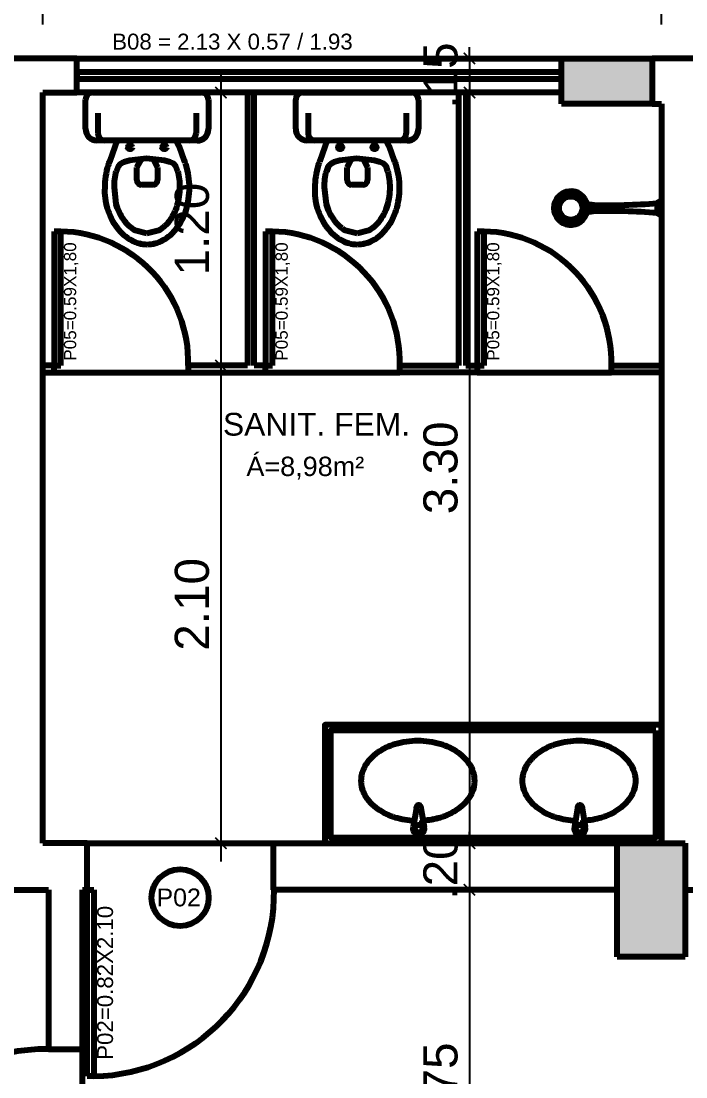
# Model space of a CAD drawing. Header units: metres. Extents: x -15851 to -15710, y 6781 to 6850.
# Drawn here: x -15742.066 to -15739.144, y 6833.791 to 6838.433 of the extents above; entities that cross this region are included whole.
import ezdxf

# ---------------------------------------------------------------- set-up
doc = ezdxf.new("R2010")
doc.units = ezdxf.units.M
for name, color, linetype, lineweight in [('BANCADA', 152, 'Continuous', 30), ('cota', 18, 'Continuous', 9), ('parede', 8, 'Continuous', 80)]:
    doc.layers.add(name, color=color, linetype=linetype, lineweight=lineweight)
doc.styles.add('AMBI', font='arial.ttf')
doc.styles.add('arial', font='arial.ttf')
doc.dimstyles.new('1-50', dxfattribs={"dimtxt": 0.15, "dimasz": 0.05, "dimexe": 0.1, "dimexo": 0.15, "dimgap": 0.05, "dimtad": 1, "dimzin": 4, "dimdsep": 46, "dimtxsty": 'arial', "dimblk": 'ARCHTICK', "dimcen": 0, "dimdle": 0.08, "dimclrd": 256, "dimclre": 256, "dimclrt": 256, "dimadec": 1, "dimazin": 0, "dimtfac": 1, "dimtix": 1, "dimtmove": 0, "dimatfit": 0, "dimldrblk": 'ARCHTICK', "dimfxl": 1, "dimtolj": 1, "dimarcsym": 0})

# ---------------------------------------------------------------- blocks, each defined once
blk = doc.blocks.new('_ArchTick')
at = {"color": 0, "linetype": 'ByBlock', "const_width": 0.15}
blk.add_lwpolyline([(-0.5, -0.5), (0.5, 0.5)], dxfattribs=at)
blk = doc.blocks.new('*D201')
at = {"layer": 'cota', "lineweight": -2, "transparency": 16777216}
for p, q in [((-15742.1611, 6838.4187), (-15742.1611, 6839.0839)), ((-15741.9711, 6838.4187), (-15741.9711, 6839.0839)), ((-15742.1611, 6838.9839), (-15742.2111, 6838.9839)), ((-15742.1611, 6838.9839), (-15741.9711, 6838.9839)), ((-15741.9711, 6838.9839), (-15741.9211, 6838.9839))]:
    blk.add_line(p, q, dxfattribs=at)
at = {"layer": 'Defpoints', "color": 0, "transparency": 16777216}
for p in [(-15741.9711, 6838.9839), (-15742.1611, 6838.2687), (-15741.9711, 6838.2687)]:
    blk.add_point(p, dxfattribs=at)
at = {"layer": 'cota', "lineweight": -2, "transparency": 16777216, "xscale": 0.05, "yscale": 0.05, "zscale": 0.05}
blk.add_blockref('_ArchTick', (-15742.1611, 6838.9839), dxfattribs=at)
at = {"layer": 'cota', "lineweight": -2, "transparency": 16777216, "xscale": 0.05, "yscale": 0.05, "zscale": 0.05, "rotation": 180}
blk.add_blockref('_ArchTick', (-15741.9711, 6838.9839), dxfattribs=at)
at = {"layer": 'cota', "transparency": 16777216, "insert": (-15742.0661, 6839.1105), "char_height": 0.15, "attachment_point": 5, "style": 'arial'}
blk.add_mtext('\\A1;.19', dxfattribs=at)
blk = doc.blocks.new('*D202')
at = {"layer": 'cota', "lineweight": -2, "transparency": 16777216}
for p, q in [((-15741.9711, 6838.4187), (-15741.9711, 6839.0839)), ((-15739.2511, 6838.4187), (-15739.2511, 6839.0839)), ((-15742.0511, 6838.9839), (-15739.1711, 6838.9839))]:
    blk.add_line(p, q, dxfattribs=at)
at = {"layer": 'Defpoints', "color": 0, "transparency": 16777216}
for p in [(-15739.2511, 6838.9839), (-15741.9711, 6838.2687), (-15739.2511, 6838.2687)]:
    blk.add_point(p, dxfattribs=at)
at = {"layer": 'cota', "lineweight": -2, "transparency": 16777216, "xscale": 0.05, "yscale": 0.05, "zscale": 0.05, "rotation": 180}
blk.add_blockref('_ArchTick', (-15741.9711, 6838.9839), dxfattribs=at)
at = {"layer": 'cota', "lineweight": -2, "transparency": 16777216, "xscale": 0.05, "yscale": 0.05, "zscale": 0.05}
blk.add_blockref('_ArchTick', (-15739.2511, 6838.9839), dxfattribs=at)
at = {"layer": 'cota', "transparency": 16777216, "insert": (-15740.6111, 6839.1092), "char_height": 0.15, "attachment_point": 5, "style": 'arial'}
blk.add_mtext('\\A1;2.72', dxfattribs=at)
blk = doc.blocks.new('*D203')
at = {"layer": 'cota', "lineweight": -2, "transparency": 16777216}
for p, q in [((-15739.2511, 6838.4187), (-15739.2511, 6839.0839)), ((-15739.0611, 6838.4187), (-15739.0611, 6839.0839)), ((-15739.2511, 6838.9839), (-15739.3011, 6838.9839)), ((-15739.2511, 6838.9839), (-15739.0611, 6838.9839)), ((-15739.0611, 6838.9839), (-15739.0111, 6838.9839))]:
    blk.add_line(p, q, dxfattribs=at)
at = {"layer": 'Defpoints', "color": 0, "transparency": 16777216}
for p in [(-15739.0611, 6838.9839), (-15739.2511, 6838.2687), (-15739.0611, 6838.2687)]:
    blk.add_point(p, dxfattribs=at)
at = {"layer": 'cota', "lineweight": -2, "transparency": 16777216, "xscale": 0.05, "yscale": 0.05, "zscale": 0.05}
blk.add_blockref('_ArchTick', (-15739.2511, 6838.9839), dxfattribs=at)
at = {"layer": 'cota', "lineweight": -2, "transparency": 16777216, "xscale": 0.05, "yscale": 0.05, "zscale": 0.05, "rotation": 180}
blk.add_blockref('_ArchTick', (-15739.0611, 6838.9839), dxfattribs=at)
at = {"layer": 'cota', "transparency": 16777216, "insert": (-15739.1561, 6839.1105), "char_height": 0.15, "attachment_point": 5, "style": 'arial'}
blk.add_mtext('\\A1;.19', dxfattribs=at)
blk = doc.blocks.new('*D215')
at = {"layer": 'cota', "lineweight": -2, "transparency": 16777216}
for p, q in [((-15741.1878, 6838.1987), (-15741.1878, 6836.8387)), ((-15741.2211, 6838.1187), (-15741.2878, 6838.1187)), ((-15741.2211, 6836.9187), (-15741.2878, 6836.9187))]:
    blk.add_line(p, q, dxfattribs=at)
at = {"layer": 'Defpoints', "color": 0, "transparency": 16777216}
for p in [(-15741.0711, 6838.1187), (-15741.1878, 6836.9187), (-15741.0711, 6836.9187)]:
    blk.add_point(p, dxfattribs=at)
at = {"layer": 'cota', "lineweight": -2, "transparency": 16777216, "xscale": 0.05, "yscale": 0.05, "zscale": 0.05}
for p, rotation in [((-15741.1878, 6838.1187), 90), ((-15741.1878, 6836.9187), 270)]:
    blk.add_blockref('_ArchTick', p, dxfattribs=dict(at, rotation=rotation))
at = {"layer": 'cota', "transparency": 16777216, "insert": (-15741.3144, 6837.5187), "char_height": 0.15, "attachment_point": 5, "rotation": 90, "style": 'arial'}
blk.add_mtext('\\A1;1.20', dxfattribs=at)
blk = doc.blocks.new('*D216')
at = {"layer": 'cota', "lineweight": -2, "transparency": 16777216}
for p, q in [((-15741.1878, 6836.9987), (-15741.1878, 6834.7387)), ((-15741.2211, 6836.9187), (-15741.2878, 6836.9187)), ((-15740.8811, 6834.8187), (-15741.2878, 6834.8187))]:
    blk.add_line(p, q, dxfattribs=at)
at = {"layer": 'Defpoints', "color": 0, "transparency": 16777216}
for p in [(-15741.0711, 6836.9187), (-15741.1878, 6834.8187), (-15740.7311, 6834.8187)]:
    blk.add_point(p, dxfattribs=at)
at = {"layer": 'cota', "lineweight": -2, "transparency": 16777216, "xscale": 0.05, "yscale": 0.05, "zscale": 0.05}
for p, rotation in [((-15741.1878, 6836.9187), 90), ((-15741.1878, 6834.8187), 270)]:
    blk.add_blockref('_ArchTick', p, dxfattribs=dict(at, rotation=rotation))
at = {"layer": 'cota', "transparency": 16777216, "insert": (-15741.3144, 6835.8687), "char_height": 0.15, "attachment_point": 5, "rotation": 90, "style": 'arial'}
blk.add_mtext('\\A1;2.10', dxfattribs=at)
blk = doc.blocks.new('*D236')
at = {"layer": 'cota', "lineweight": -2, "transparency": 16777216}
for p, q in [((-15740.095, 6838.2687), (-15740.095, 6838.3187)), ((-15740.0878, 6838.2687), (-15740.195, 6838.2687)), ((-15740.095, 6838.2687), (-15740.095, 6838.1187)), ((-15740.0878, 6838.1187), (-15740.195, 6838.1187)), ((-15740.095, 6838.1187), (-15740.095, 6838.0687))]:
    blk.add_line(p, q, dxfattribs=at)
at = {"layer": 'Defpoints', "color": 0, "transparency": 16777216}
for p in [(-15739.9378, 6838.2687), (-15740.095, 6838.1187), (-15739.9378, 6838.1187)]:
    blk.add_point(p, dxfattribs=at)
at = {"layer": 'cota', "lineweight": -2, "transparency": 16777216, "xscale": 0.05, "yscale": 0.05, "zscale": 0.05}
for p, rotation in [((-15740.095, 6838.2687), 270), ((-15740.095, 6838.1187), 90)]:
    blk.add_blockref('_ArchTick', p, dxfattribs=dict(at, rotation=rotation))
at = {"layer": 'cota', "transparency": 16777216, "insert": (-15740.2216, 6838.1937), "char_height": 0.15, "attachment_point": 5, "rotation": 90, "style": 'arial'}
blk.add_mtext('\\A1;.15', dxfattribs=at)
blk = doc.blocks.new('*D237')
at = {"layer": 'cota', "lineweight": -2, "transparency": 16777216}
for p, q in [((-15740.095, 6838.1987), (-15740.095, 6834.7387)), ((-15740.0878, 6838.1187), (-15740.195, 6838.1187)), ((-15740.0878, 6834.8187), (-15740.195, 6834.8187))]:
    blk.add_line(p, q, dxfattribs=at)
at = {"layer": 'Defpoints', "color": 0, "transparency": 16777216}
for p in [(-15739.9378, 6838.1187), (-15740.095, 6834.8187), (-15739.9378, 6834.8187)]:
    blk.add_point(p, dxfattribs=at)
at = {"layer": 'cota', "lineweight": -2, "transparency": 16777216, "xscale": 0.05, "yscale": 0.05, "zscale": 0.05}
for p, rotation in [((-15740.095, 6838.1187), 90), ((-15740.095, 6834.8187), 270)]:
    blk.add_blockref('_ArchTick', p, dxfattribs=dict(at, rotation=rotation))
at = {"layer": 'cota', "transparency": 16777216, "insert": (-15740.2217, 6836.4687), "char_height": 0.15, "attachment_point": 5, "rotation": 90, "style": 'arial'}
blk.add_mtext('\\A1;3.30', dxfattribs=at)
blk = doc.blocks.new('*D238')
at = {"layer": 'cota', "lineweight": -2, "transparency": 16777216}
for p, q in [((-15740.095, 6834.8187), (-15740.095, 6834.8687)), ((-15740.0878, 6834.8187), (-15740.195, 6834.8187)), ((-15740.095, 6834.8187), (-15740.095, 6834.6137)), ((-15740.0878, 6834.6137), (-15740.195, 6834.6137)), ((-15740.095, 6834.6137), (-15740.095, 6834.5637))]:
    blk.add_line(p, q, dxfattribs=at)
at = {"layer": 'Defpoints', "color": 0, "transparency": 16777216}
for p in [(-15739.9378, 6834.8187), (-15740.095, 6834.6137), (-15739.9378, 6834.6137)]:
    blk.add_point(p, dxfattribs=at)
at = {"layer": 'cota', "lineweight": -2, "transparency": 16777216, "xscale": 0.05, "yscale": 0.05, "zscale": 0.05}
for p, rotation in [((-15740.095, 6834.8187), 270), ((-15740.095, 6834.6137), 90)]:
    blk.add_blockref('_ArchTick', p, dxfattribs=dict(at, rotation=rotation))
at = {"layer": 'cota', "transparency": 16777216, "insert": (-15740.2216, 6834.7162), "char_height": 0.15, "attachment_point": 5, "rotation": 90, "style": 'arial'}
blk.add_mtext('\\A1;.20', dxfattribs=at)
blk = doc.blocks.new('*D239')
at = {"layer": 'cota', "lineweight": -2, "transparency": 16777216}
for p, q in [((-15740.095, 6834.6937), (-15740.095, 6832.7837)), ((-15740.0878, 6834.6137), (-15740.195, 6834.6137)), ((-15740.0878, 6832.8637), (-15740.195, 6832.8637))]:
    blk.add_line(p, q, dxfattribs=at)
at = {"layer": 'Defpoints', "color": 0, "transparency": 16777216}
for p in [(-15739.9378, 6834.6137), (-15740.095, 6832.8637), (-15739.9378, 6832.8637)]:
    blk.add_point(p, dxfattribs=at)
at = {"layer": 'cota', "lineweight": -2, "transparency": 16777216, "xscale": 0.05, "yscale": 0.05, "zscale": 0.05}
for p, rotation in [((-15740.095, 6834.6137), 90), ((-15740.095, 6832.8637), 270)]:
    blk.add_blockref('_ArchTick', p, dxfattribs=dict(at, rotation=rotation))
at = {"layer": 'cota', "transparency": 16777216, "insert": (-15740.2216, 6833.7387), "char_height": 0.15, "attachment_point": 5, "rotation": 90, "style": 'arial'}
blk.add_mtext('\\A1;1.75', dxfattribs=at)
blk = doc.blocks.new('flksdf')
at = {"layer": 'parede'}
h = blk.add_hatch(color=256, dxfattribs=at)
h.paths.add_polyline_path([(-15678.4175, 6819.4387), (-15678.7175, 6819.4387), (-15678.7175, 6819.2387), (-15678.4175, 6819.2387)])
h.paths.add_polyline_path([(-15683.0475, 6819.4387), (-15683.3475, 6819.4387), (-15683.3475, 6819.2387), (-15683.0475, 6819.2387)])
h.paths.add_polyline_path([(-15685.7375, 6819.4387), (-15686.0375, 6819.4387), (-15686.0375, 6819.2387), (-15685.7375, 6819.2387)])
h.paths.add_polyline_path([(-15687.8275, 6822.4887), (-15688.1275, 6822.4887), (-15688.1275, 6821.9887), (-15687.8275, 6821.9887)])
h.paths.add_polyline_path([(-15692.6075, 6822.4887), (-15692.9075, 6822.4887), (-15692.9075, 6821.9887), (-15692.6075, 6821.9887)])
h.paths.add_polyline_path([(-15697.3875, 6822.4887), (-15697.6875, 6822.4887), (-15697.6875, 6821.9887), (-15697.3875, 6821.9887)])
h.paths.add_polyline_path([(-15697.3875, 6828.5887), (-15697.6875, 6828.5887), (-15697.6875, 6828.0887), (-15697.3875, 6828.0887)])
h.paths.add_polyline_path([(-15692.6075, 6828.5887), (-15692.9075, 6828.5887), (-15692.9075, 6828.0887), (-15692.6075, 6828.0887)])
h.paths.add_polyline_path([(-15687.8275, 6828.5887), (-15688.1275, 6828.5887), (-15688.1275, 6828.0887), (-15687.8275, 6828.0887)])
h.paths.add_polyline_path([(-15683.0475, 6828.5887), (-15683.3475, 6828.5887), (-15683.3475, 6828.0887), (-15683.0475, 6828.0887)])
h.paths.add_polyline_path([(-15678.2675, 6828.5887), (-15678.5675, 6828.5887), (-15678.5675, 6828.0887), (-15678.2675, 6828.0887)])
h.paths.add_polyline_path([(-15678.2675, 6822.4887), (-15678.5675, 6822.4887), (-15678.5675, 6821.9887), (-15678.2675, 6821.9887)])
h.paths.add_polyline_path([(-15673.4875, 6822.4887), (-15673.7875, 6822.4887), (-15673.7875, 6821.9887), (-15673.4875, 6821.9887)])
h.paths.add_polyline_path([(-15673.4875, 6828.5887), (-15673.7875, 6828.5887), (-15673.7875, 6828.0887), (-15673.4875, 6828.0887)])
h.paths.add_polyline_path([(-15673.4875, 6834.8187), (-15673.7875, 6834.8187), (-15673.7875, 6834.3187), (-15673.4875, 6834.3187)])
h.paths.add_polyline_path([(-15678.2675, 6834.8187), (-15678.5675, 6834.8187), (-15678.5675, 6834.3187), (-15678.2675, 6834.3187)])
h.paths.add_polyline_path([(-15680.5975, 6832.8387), (-15680.8975, 6832.8387), (-15680.8975, 6832.6387), (-15680.5975, 6832.6387)])
h.paths.add_polyline_path([(-15683.1625, 6834.8187), (-15683.4625, 6834.8187), (-15683.4625, 6834.3187), (-15683.1625, 6834.3187)])
h.paths.add_polyline_path([(-15687.6325, 6834.8187), (-15687.9325, 6834.8187), (-15687.9325, 6834.3187), (-15687.6325, 6834.3187)])
h.paths.add_polyline_path([(-15685.4375, 6832.8387), (-15685.7375, 6832.8387), (-15685.7375, 6832.6387), (-15685.4375, 6832.6387)])
h.paths.add_polyline_path([(-15690.2775, 6832.8387), (-15690.5775, 6832.8387), (-15690.5775, 6832.6387), (-15690.2775, 6832.6387)])
h.paths.add_polyline_path([(-15692.6075, 6834.8187), (-15692.9075, 6834.8187), (-15692.9075, 6834.3187), (-15692.6075, 6834.3187)])
h.paths.add_polyline_path([(-15697.3875, 6834.8187), (-15697.6875, 6834.8187), (-15697.6875, 6834.3187), (-15697.3875, 6834.3187)])
h.paths.add_polyline_path([(-15692.2575, 6838.2687), (-15692.6575, 6838.2687), (-15692.6575, 6838.0687), (-15692.2575, 6838.0687)])
h.paths.add_polyline_path([(-15687.7775, 6838.2687), (-15688.1775, 6838.2687), (-15688.1775, 6838.0687), (-15687.7775, 6838.0687)])
h.paths.add_polyline_path([(-15682.9975, 6838.2687), (-15683.3975, 6838.2687), (-15683.3975, 6838.0687), (-15682.9975, 6838.0687)])
h.paths.add_polyline_path([(-15678.5275, 6838.2687), (-15678.9275, 6838.2687), (-15678.9275, 6838.0687), (-15678.5275, 6838.0687)])
for p, q in [((-15690.3075, 6838.2687), (-15690.7975, 6838.2687)), ((-15690.3075, 6838.2687), (-15688.1775, 6838.2687)), ((-15690.3075, 6838.1187), (-15690.3075, 6838.2687)), ((-15688.1775, 6838.2687), (-15687.7775, 6838.2687)), ((-15688.1775, 6838.0687), (-15688.1775, 6838.2687)), ((-15687.7775, 6838.2687), (-15687.7775, 6838.0687)), ((-15687.3576, 6838.2687), (-15687.7775, 6838.2687)), ((-15690.4575, 6834.8187), (-15690.4575, 6838.1187)), ((-15690.4575, 6838.1187), (-15690.3075, 6838.1187)), ((-15688.1775, 6838.1187), (-15690.3075, 6838.1187)), ((-15688.1975, 6838.1187), (-15690.2775, 6838.1187)), ((-15689.5575, 6838.1187), (-15689.5575, 6836.9187)), ((-15689.5275, 6836.9187), (-15689.5275, 6838.1187)), ((-15688.6275, 6836.9187), (-15688.6275, 6838.1187)), ((-15688.5975, 6838.1187), (-15688.5975, 6836.9187)), ((-15687.7775, 6838.0687), (-15688.1775, 6838.0687)), ((-15687.7775, 6838.0687), (-15687.7375, 6838.0687)), ((-15687.7375, 6838.0687), (-15687.7375, 6834.8187)), ((-15687.7375, 6837.5789), (-15687.7375, 6837.6431)), ((-15688.0847, 6837.6173), (-15688.0765, 6837.6173)), ((-15688.0847, 6837.615), (-15688.0765, 6837.615)), ((-15688.0847, 6837.6071), (-15688.0765, 6837.6071)), ((-15688.0847, 6837.6071), (-15688.0765, 6837.6071)), ((-15688.0847, 6837.6047), (-15688.0765, 6837.6047)), ((-15688.0808, 6837.6229), (-15688.0808, 6837.6173)), ((-15688.0808, 6837.6047), (-15688.0808, 6837.5988)), ((-15688.0772, 6837.6248), (-15688.0772, 6837.6173)), ((-15688.0772, 6837.6047), (-15688.0772, 6837.5968)), ((-15688.0765, 6837.6173), (-15688.0765, 6837.6047)), ((-15688.0765, 6837.6122), (-15688.0646, 6837.6122)), ((-15688.0765, 6837.6098), (-15688.0646, 6837.6098)), ((-15688.0701, 6837.6122), (-15688.0701, 6837.6264)), ((-15688.0701, 6837.5957), (-15688.0701, 6837.6098)), ((-15688.0646, 6837.6122), (-15688.0646, 6837.6098)), ((-15688.0433, 6837.5976), (-15688.0433, 6837.6244)), ((-15687.756, 6837.6323), (-15687.756, 6837.5893)), ((-15690.3775, 6837.5087), (-15690.4075, 6837.5087)), ((-15690.4075, 6837.5087), (-15690.4075, 6836.9187)), ((-15690.3775, 6836.9187), (-15690.3775, 6837.5087)), ((-15689.4475, 6837.5087), (-15689.4775, 6837.5087)), ((-15689.4775, 6837.5087), (-15689.4775, 6836.9187)), ((-15689.4475, 6836.9187), (-15689.4475, 6837.5087)), ((-15688.5175, 6837.5087), (-15688.5475, 6837.5087)), ((-15688.5475, 6837.5087), (-15688.5475, 6836.9187)), ((-15688.5175, 6836.9187), (-15688.5175, 6837.5087)), ((-15690.4075, 6836.9187), (-15690.4575, 6836.9187)), ((-15690.4075, 6836.8887), (-15690.4075, 6836.9187)), ((-15690.4075, 6836.9187), (-15690.3775, 6836.9187)), ((-15689.5575, 6836.9187), (-15689.8175, 6836.9187)), ((-15689.8175, 6836.9187), (-15689.8175, 6836.8887)), ((-15689.4775, 6836.9187), (-15689.5275, 6836.9187)), ((-15689.4775, 6836.9187), (-15689.4475, 6836.9187)), ((-15689.4775, 6836.8887), (-15689.4775, 6836.9187)), ((-15688.8875, 6836.8887), (-15688.8875, 6836.9187)), ((-15688.8875, 6836.9187), (-15688.6275, 6836.9187)), ((-15688.5975, 6836.9187), (-15688.5475, 6836.9187)), ((-15688.5475, 6836.9187), (-15688.5175, 6836.9187)), ((-15688.5475, 6836.9187), (-15688.5475, 6836.8887)), ((-15687.9575, 6836.8887), (-15687.9575, 6836.9187)), ((-15687.9575, 6836.9187), (-15687.7375, 6836.9187)), ((-15690.4575, 6836.8887), (-15690.4075, 6836.8887)), ((-15690.4075, 6836.8887), (-15689.8175, 6836.8887)), ((-15689.8175, 6836.8887), (-15689.4775, 6836.8887)), ((-15689.4775, 6836.8887), (-15688.8875, 6836.8887)), ((-15688.5475, 6836.8887), (-15688.8875, 6836.8887)), ((-15688.5475, 6836.8887), (-15687.9575, 6836.8887)), ((-15687.7375, 6836.8887), (-15687.9575, 6836.8887)), ((-15688.8148, 6834.9723), (-15688.8285, 6834.89)), ((-15688.8137, 6834.9795), (-15688.8148, 6834.9723)), ((-15688.796, 6834.9795), (-15688.7948, 6834.9723)), ((-15688.7948, 6834.9723), (-15688.7812, 6834.89)), ((-15688.1065, 6834.9723), (-15688.1201, 6834.89)), ((-15688.1053, 6834.9795), (-15688.1065, 6834.9723)), ((-15688.0876, 6834.9795), (-15688.0865, 6834.9723)), ((-15688.0865, 6834.9723), (-15688.0728, 6834.89)), ((-15690.2625, 6834.8187), (-15690.4575, 6834.8187)), ((-15690.2625, 6834.8187), (-15689.4425, 6834.8187)), ((-15690.2625, 6834.6137), (-15690.2625, 6834.8187)), ((-15689.4425, 6834.6137), (-15689.4425, 6834.8187)), ((-15689.4425, 6834.8187), (-15687.9325, 6834.8187)), ((-15687.9325, 6834.8187), (-15687.6325, 6834.8187)), ((-15687.9325, 6834.3187), (-15687.9325, 6834.8187)), ((-15687.6325, 6834.8187), (-15687.6325, 6834.3187)), ((-15691.5175, 6834.6137), (-15690.4325, 6834.6137)), ((-15690.4325, 6834.6137), (-15690.4325, 6833.9137)), ((-15690.2825, 6832.8637), (-15690.2825, 6834.6137)), ((-15690.2825, 6833.9137), (-15690.2825, 6834.6137)), ((-15690.2825, 6834.6137), (-15690.2625, 6834.6137)), ((-15690.2625, 6833.7937), (-15690.2625, 6834.6137)), ((-15690.2625, 6834.6137), (-15690.2325, 6834.6137)), ((-15690.2325, 6834.6137), (-15690.2325, 6833.7937)), ((-15687.9325, 6834.6137), (-15689.4425, 6834.6137)), ((-15687.6325, 6834.6137), (-15687.4675, 6834.6137)), ((-15687.6325, 6834.3187), (-15687.9325, 6834.3187)), ((-15690.4325, 6833.9137), (-15690.2825, 6833.9137)), ((-15690.2825, 6833.0137), (-15690.2825, 6833.9137)), ((-15690.2325, 6833.7937), (-15690.2625, 6833.7937))]:
    blk.add_line(p, q, dxfattribs=at)
at = {"layer": 'parede', "linetype": 'ByBlock', "ltscale": 0.15}
for p, q in [((-15688.1775, 6838.2087), (-15690.3075, 6838.2087)), ((-15690.3075, 6838.2087), (-15690.3075, 6838.1787)), ((-15688.1775, 6838.1787), (-15688.1775, 6838.2087)), ((-15690.3075, 6838.1787), (-15688.1775, 6838.1787))]:
    blk.add_line(p, q, dxfattribs=at)
at = {"layer": 'parede', "linetype": 'Continuous'}
for p, q in [((-15690.2391, 6838.1187), (-15689.7591, 6838.1187)), ((-15689.3154, 6838.1187), (-15688.8354, 6838.1187)), ((-15690.2691, 6837.9587), (-15690.2691, 6838.0887)), ((-15689.7291, 6838.0887), (-15689.7291, 6837.9587)), ((-15689.3454, 6837.9587), (-15689.3454, 6838.0887)), ((-15688.8054, 6838.0887), (-15688.8054, 6837.9587)), ((-15690.215, 6838.0278), (-15690.215, 6837.9387)), ((-15689.7833, 6838.0278), (-15689.7833, 6837.9387)), ((-15689.2912, 6838.0278), (-15689.2912, 6837.9387)), ((-15688.8595, 6838.0278), (-15688.8595, 6837.9387)), ((-15689.7791, 6837.9087), (-15690.2191, 6837.9087)), ((-15688.8554, 6837.9087), (-15689.2954, 6837.9087)), ((-15690.0433, 6837.7901), (-15690.0237, 6837.8255)), ((-15689.9724, 6837.8254), (-15689.9533, 6837.7901)), ((-15689.1195, 6837.7901), (-15689.0999, 6837.8255)), ((-15689.0486, 6837.8254), (-15689.0295, 6837.7901)), ((-15690.0433, 6837.7331), (-15690.0433, 6837.7901)), ((-15689.9533, 6837.7901), (-15689.9533, 6837.7331)), ((-15689.1195, 6837.7331), (-15689.1195, 6837.7901)), ((-15689.0295, 6837.7901), (-15689.0295, 6837.7331)), ((-15689.9733, 6837.7131), (-15690.0233, 6837.7131)), ((-15689.0495, 6837.7131), (-15689.0995, 6837.7131))]:
    blk.add_line(p, q, dxfattribs=at)
for points in [[(-15689.836, 6837.8201), (-15689.8579, 6837.8832), (-15689.8709, 6837.908), (-15690.1309, 6837.908), (-15690.1616, 6837.8201), (-15690.1629, 6837.8166)], [(-15688.9122, 6837.8201), (-15688.9342, 6837.8832), (-15688.9472, 6837.908), (-15689.2072, 6837.908), (-15689.2379, 6837.8201), (-15689.2392, 6837.8166)], [(-15689.8641, 6837.7723), (-15689.8717, 6837.7955), (-15689.8827, 6837.8066), (-15689.8973, 6837.8131), (-15689.9227, 6837.8201), (-15690.0018, 6837.8285), (-15690.0756, 6837.8201), (-15690.101, 6837.8124), (-15690.1164, 6837.8047), (-15690.1265, 6837.794), (-15690.1341, 6837.7723)], [(-15688.9404, 6837.7723), (-15688.9479, 6837.7955), (-15688.9589, 6837.8066), (-15688.9735, 6837.8131), (-15688.9989, 6837.8201), (-15689.078, 6837.8285), (-15689.1518, 6837.8201), (-15689.1773, 6837.8124), (-15689.1927, 6837.8047), (-15689.2028, 6837.794), (-15689.2104, 6837.7723)]]:
    blk.add_lwpolyline(points, dxfattribs=at)
for points in [[(-15689.9983, 6837.4501, -0.128642), (-15690.0659, 6837.4677, -0.106299), (-15690.1291, 6837.5233, -0.084945), (-15690.1727, 6837.6096, -0.089952), (-15690.1835, 6837.7004, -0.074253), (-15690.1689, 6837.7993, -0.021192), (-15690.1616, 6837.8201, -0.106299)], [(-15689.836, 6837.8201, -0.020611), (-15689.8288, 6837.7999, -0.074253), (-15689.8139, 6837.701, -0.074253), (-15689.8285, 6837.602, -0.084945), (-15689.8677, 6837.5237, -0.106299), (-15689.9307, 6837.4679, -0.128642), (-15689.9983, 6837.4501, -0.128642)], [(-15689.0745, 6837.4501, -0.128642), (-15689.1421, 6837.4677, -0.106299), (-15689.2053, 6837.5233, -0.084945), (-15689.2489, 6837.6096, -0.089952), (-15689.2597, 6837.7004, -0.074253), (-15689.2451, 6837.7993, -0.021192), (-15689.2379, 6837.8201, -0.106299)], [(-15688.9122, 6837.8201, -0.020611), (-15688.9051, 6837.7999, -0.074253), (-15688.8901, 6837.701, -0.074253), (-15688.9047, 6837.602, -0.084945), (-15688.944, 6837.5237, -0.106299), (-15689.0069, 6837.4679, -0.128642), (-15689.0745, 6837.4501, -0.128642)], [(-15689.9991, 6837.4986), (-15690.0512, 6837.5128, -0.106817), (-15690.1006, 6837.5584, -0.082468), (-15690.1343, 6837.6287), (-15690.1426, 6837.7029, -0.060521), (-15690.1341, 6837.7723, -0.04535)], [(-15689.8641, 6837.7723, -0.060521), (-15689.8557, 6837.7029, -0.070874), (-15689.8672, 6837.6219, -0.082468), (-15689.8977, 6837.5584, -0.106817), (-15689.9471, 6837.5128), (-15689.9991, 6837.4986)], [(-15689.0754, 6837.4986), (-15689.1274, 6837.5128, -0.106817), (-15689.1768, 6837.5584, -0.082468), (-15689.2105, 6837.6287), (-15689.2188, 6837.7029, -0.060521), (-15689.2104, 6837.7723, -0.04535)], [(-15688.9404, 6837.7723, -0.060521), (-15688.9319, 6837.7029, -0.070874), (-15688.9435, 6837.6219, -0.082468), (-15688.9739, 6837.5584, -0.106817), (-15689.0233, 6837.5128), (-15689.0754, 6837.4986)]]:
    blk.add_lwpolyline(points, format="xyb", dxfattribs=at)
at = {"layer": 'parede'}
for points in [[(-15688.1892, 6837.6154), (-15688.1935, 6837.6154), (-15688.1959, 6837.6134), (-15688.1959, 6837.6134), (-15688.1959, 6837.6087), (-15688.1935, 6837.6063), (-15688.1935, 6837.6063), (-15688.1892, 6837.6063)], [(-15688.1868, 6837.6169), (-15688.1892, 6837.6154), (-15688.1892, 6837.6154)], [(-15688.1868, 6837.6047), (-15688.1892, 6837.6063), (-15688.1892, 6837.6063)], [(-15688.0859, 6837.6229), (-15688.0808, 6837.6229), (-15688.0808, 6837.624), (-15688.08, 6837.6248), (-15688.08, 6837.6248), (-15688.0772, 6837.6248), (-15688.0772, 6837.6268), (-15688.0765, 6837.6276), (-15688.0765, 6837.6276), (-15688.0709, 6837.6276), (-15688.0701, 6837.6268), (-15688.0701, 6837.6268), (-15688.0701, 6837.6264), (-15688.0453, 6837.6264), (-15688.0433, 6837.6244), (-15688.0433, 6837.6244), (-15688.0433, 6837.6244)], [(-15688.0859, 6837.5988), (-15688.0808, 6837.5988), (-15688.0808, 6837.5976), (-15688.08, 6837.5968), (-15688.08, 6837.5968), (-15688.0772, 6837.5968), (-15688.0772, 6837.5949), (-15688.0765, 6837.5941), (-15688.0765, 6837.5941), (-15688.0709, 6837.5941), (-15688.0701, 6837.5949), (-15688.0701, 6837.5949), (-15688.0701, 6837.5957), (-15688.0453, 6837.5957), (-15688.0433, 6837.5976), (-15688.0433, 6837.5976)], [(-15688.0433, 6837.5976), (-15688.0422, 6837.5976), (-15688.041, 6837.5976), (-15688.0394, 6837.5976), (-15688.0382, 6837.5976), (-15688.037, 6837.598), (-15688.0355, 6837.598), (-15688.0339, 6837.5984), (-15688.0323, 6837.5984), (-15688.0307, 6837.5988), (-15688.0288, 6837.5996), (-15688.0268, 6837.6), (-15688.0248, 6837.6012), (-15688.0228, 6837.602), (-15688.0205, 6837.6035), (-15688.0185, 6837.6051), (-15688.0169, 6837.6075), (-15688.0161, 6837.6098), (-15688.0161, 6837.6122), (-15688.0169, 6837.6146), (-15688.0185, 6837.6165), (-15688.0205, 6837.6181), (-15688.0228, 6837.6197), (-15688.0248, 6837.6209), (-15688.0268, 6837.6217), (-15688.0288, 6837.6221), (-15688.0307, 6837.6229), (-15688.0323, 6837.6232), (-15688.0339, 6837.6236), (-15688.0355, 6837.6236), (-15688.037, 6837.624), (-15688.0382, 6837.624), (-15688.0394, 6837.624), (-15688.041, 6837.624), (-15688.0422, 6837.6244), (-15688.0433, 6837.6244)]]:
    blk.add_lwpolyline(points, dxfattribs=at)
for points in [[(-15687.7375, 6835.3387), (-15689.2175, 6835.3387), (-15689.2175, 6834.8187), (-15687.7375, 6834.8187)], [(-15687.7625, 6835.3137), (-15689.1925, 6835.3137), (-15689.1925, 6834.8437), (-15687.7625, 6834.8437)]]:
    blk.add_lwpolyline(points, close=True, dxfattribs=at)
at = {"layer": 'parede', "linetype": 'Continuous', "ltscale": 0.1}
for points in [[(-15688.786, 6834.9189, 0.054857), (-15688.7093, 6834.9323, 0.082314), (-15688.6316, 6834.9695, 0.106842), (-15688.5757, 6835.0298, 0.13438), (-15688.5584, 6835.0932, 0.13438), (-15688.5757, 6835.1567, 0.106842), (-15688.6316, 6835.217, 0.082314), (-15688.7093, 6835.2541, 0.07067), (-15688.8084, 6835.2682, 0.07067), (-15688.9075, 6835.2541, 0.082314), (-15688.9852, 6835.217, 0.106842), (-15689.041, 6835.1567, 0.13438), (-15689.0584, 6835.0932, 0.13438), (-15689.041, 6835.0298, 0.106842), (-15688.9852, 6834.9695, 0.082314), (-15688.9075, 6834.9323, 0.059812), (-15688.8238, 6834.9185, 0.059812)], [(-15688.0776, 6834.9189, 0.054857), (-15688.0009, 6834.9323, 0.082314), (-15687.9232, 6834.9695, 0.106842), (-15687.8674, 6835.0298, 0.13438), (-15687.85, 6835.0932, 0.13438), (-15687.8674, 6835.1567, 0.106842), (-15687.9232, 6835.217, 0.082314), (-15688.0009, 6835.2541, 0.07067), (-15688.1, 6835.2682, 0.07067), (-15688.1991, 6835.2541, 0.082314), (-15688.2768, 6835.217, 0.106842), (-15688.3326, 6835.1567, 0.13438), (-15688.35, 6835.0932, 0.13438), (-15688.3326, 6835.0298, 0.106842), (-15688.2768, 6834.9695, 0.082314), (-15688.1991, 6834.9323, 0.059812), (-15688.1154, 6834.9185, 0.059812)]]:
    blk.add_lwpolyline(points, format="xyb", dxfattribs=at)
at = {"layer": 'parede', "linetype": 'Continuous'}
for centre in [(-15690.0739, 6837.8786), (-15689.9227, 6837.8786), (-15689.1501, 6837.8786), (-15688.9989, 6837.8786)]:
    blk.add_circle(centre, 0.00912, dxfattribs=at)
at = {"layer": 'parede'}
for centre, radius in [((-15688.136, 6837.611), 0.0514), ((-15687.7469, 6837.611), 0.0079), ((-15687.7469, 6837.611), 0.00644), ((-15688.8048, 6834.882), 0.017), ((-15688.0965, 6834.882), 0.017), ((-15689.8537, 6834.5791), 0.1254)]:
    blk.add_circle(centre, radius, dxfattribs=at)
at = {"layer": 'parede', "linetype": 'Continuous'}
for centre, radius, start, end in [((-15690.2391, 6838.0887), 0.03, 90, 180), ((-15689.7591, 6838.0887), 0.03, 0, 90), ((-15689.3154, 6838.0887), 0.03, 90, 180), ((-15688.8354, 6838.0887), 0.03, 0, 90), ((-15690.2191, 6837.9587), 0.05, 180, 270), ((-15689.7791, 6837.9587), 0.05, 270, 0), ((-15689.2954, 6837.9587), 0.05, 180, 270), ((-15688.8554, 6837.9587), 0.05, 270, 0), ((-15690.185, 6837.9387), 0.03, 180, 270), ((-15689.8133, 6837.9387), 0.03, 270, 0), ((-15689.7791, 6837.9572), 0.05, 270, 0), ((-15689.2612, 6837.9387), 0.03, 180, 270), ((-15688.8895, 6837.9387), 0.03, 270, 0), ((-15688.8554, 6837.9572), 0.05, 270, 0), ((-15690.0233, 6837.7331), 0.02, 180, 270), ((-15689.9733, 6837.7331), 0.02, 270, 359.9631), ((-15689.0995, 6837.7331), 0.02, 180, 270), ((-15689.0495, 6837.7331), 0.02, 270, 359.9631)]:
    blk.add_arc(centre, radius, start, end, dxfattribs=at)
at = {"layer": 'parede'}
for centre, radius, start, end in [((-15688.136, 6837.611), 0.0739, 12.115, 347.8852), ((-15687.7367, 6837.6205), 0.0226, 91.995, 148.143), ((-15687.9842, 6840.6533), 3.0297, 268.882, 274.3179), ((-15687.9842, 6834.5683), 3.0297, 85.682, 91.118), ((-15687.7367, 6837.6016), 0.0226, 211.857, 268.005), ((-15690.3925, 6836.9337), 0.5752, 358.5057, 88.5057), ((-15689.4625, 6836.9337), 0.5752, 358.5057, 88.5057), ((-15688.5325, 6836.9337), 0.5752, 358.5057, 88.5057), ((-15688.8048, 6834.9757), 0.0106, 341.2845, 198.7155), ((-15688.8048, 6834.9742), 0.0103, 30.8046, 149.1954), ((-15688.0965, 6834.9757), 0.0106, 341.2845, 198.7155), ((-15688.0965, 6834.9742), 0.0103, 30.8046, 149.1954), ((-15688.8048, 6834.882), 0.025, 143.7684, 161.1513), ((-15688.8202, 6834.9138), 0.0177, 254.3438, 337.2528), ((-15688.8048, 6834.882), 0.025, 18.8487, 87.8282), ((-15688.0965, 6834.882), 0.025, 143.7684, 161.1513), ((-15688.1118, 6834.9138), 0.0177, 254.3438, 337.2528), ((-15688.0965, 6834.882), 0.025, 18.8487, 87.8282), ((-15688.8048, 6834.882), 0.025, 161.1513, 18.8487), ((-15688.0965, 6834.882), 0.025, 161.1513, 18.8487), ((-15690.2489, 6834.602), 0.8085, 271.1672, 0.8241), ((-15690.4321, 6833.0128), 0.9009, 90.0238, 178.0341)]:
    blk.add_arc(centre, radius, start, end, dxfattribs=at)
at = {"layer": 'parede', "style": 'AMBI'}
for s, height, p in [('B08 = 2.13 X 0.57 / 1.93', 0.07, (-15690.1521, 6838.3078)), ('SANIT. FEM.', 0.1, (-15689.6651, 6836.6106)), ('Á=8,98m²', 0.085, (-15689.5621, 6836.4329)), ('P02', 0.07833, (-15689.9571, 6834.541))]:
    blk.add_text(s, height=height, dxfattribs=at).set_placement(p)
for s, height, p in [('P05=0.59X1,80', 0.053839, (-15690.3104, 6836.9398)), ('P05=0.59X1,80', 0.053839, (-15689.3804, 6836.9398)), ('P05=0.59X1,80', 0.053839, (-15688.4504, 6836.9398)), ('P02=0.82X2.10', 0.07, (-15690.1485, 6833.8663))]:
    blk.add_text(s, height=height, rotation=90, dxfattribs=at).set_placement(p)

msp = doc.modelspace()

# ---------------------------------------------------------------- block references
at = {"layer": 'BANCADA'}
msp.add_blockref('flksdf', (-51.5136, 0), dxfattribs=at)

# ---------------------------------------------------------------- dimensions: what is measured, and where the dimension line sits
at = {"layer": 'cota'}
for base, p1, p2, picture, middle in [((-15741.9711, 6838.9839), (-15742.1611, 6838.2687), (-15741.9711, 6838.2687), '*D201', (-15742.0661, 6839.1105)), ((-15739.2511, 6838.9839), (-15741.9711, 6838.2687), (-15739.2511, 6838.2687), '*D202', (-15740.6111, 6839.1092)), ((-15739.0611, 6838.9839), (-15739.2511, 6838.2687), (-15739.0611, 6838.2687), '*D203', (-15739.1561, 6839.1105))]:
    dim = msp.add_linear_dim(base=base, p1=p1, p2=p2, dimstyle='1-50', override={"dimtmove": 1}, dxfattribs=at)
    dim.commit()
    dim.dimension.update_dxf_attribs({"geometry": picture, "text_midpoint": middle})
dim = msp.add_linear_dim(base=(-15740.095, 6838.1187), p1=(-15739.9378, 6838.2687), p2=(-15739.9378, 6838.1187), angle=90, dimstyle='1-50', dxfattribs=at)
dim.commit()
dim.dimension.update_dxf_attribs({"geometry": '*D236', "text_midpoint": (-15740.2216, 6838.1937)})
for base, p1, p2, picture, middle in [((-15741.1878, 6836.9187), (-15741.0711, 6838.1187), (-15741.0711, 6836.9187), '*D215', (-15741.3144, 6837.5187)), ((-15740.095, 6834.8187), (-15739.9378, 6838.1187), (-15739.9378, 6834.8187), '*D237', (-15740.2217, 6836.4687)), ((-15741.1878, 6834.8187), (-15741.0711, 6836.9187), (-15740.7311, 6834.8187), '*D216', (-15741.3144, 6835.8687)), ((-15740.0950210016, 6834.6136738358), (-15739.9377808893, 6834.8186738358), (-15739.9377808893, 6834.6136738358), '*D238', (-15740.2216069497, 6834.7161738358)), ((-15740.095, 6832.8637), (-15739.9378, 6834.6137), (-15739.9378, 6832.8637), '*D239', (-15740.2216, 6833.7387))]:
    dim = msp.add_linear_dim(base=base, p1=p1, p2=p2, angle=90, dimstyle='1-50', override={"dimtmove": 1}, dxfattribs=at)
    dim.commit()
    dim.dimension.update_dxf_attribs({"geometry": picture, "text_midpoint": middle})

doc.saveas('drawing.dxf')
